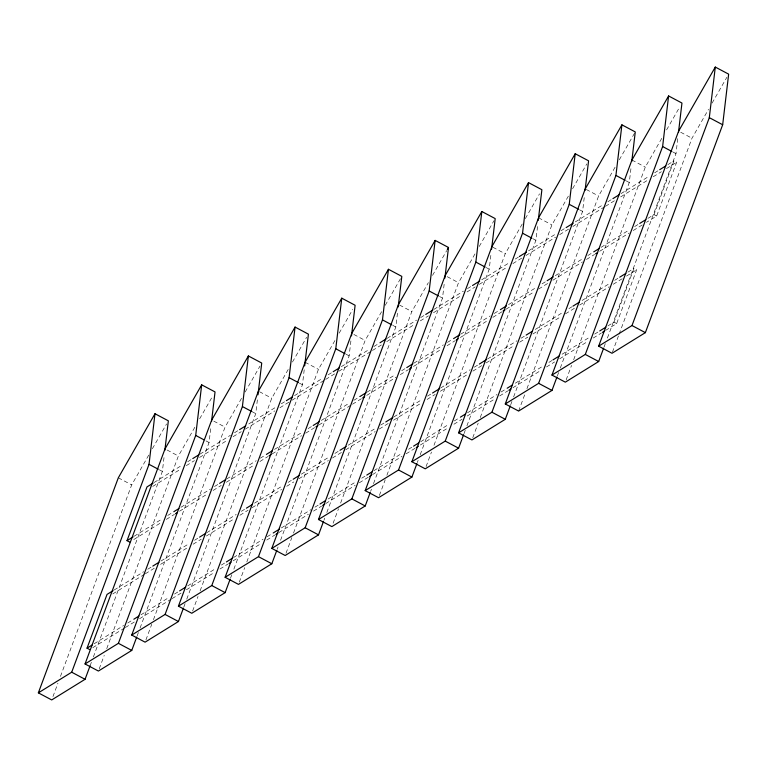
<?xml version="1.0" encoding="UTF-8"?>
<svg xmlns="http://www.w3.org/2000/svg" width="767" height="767" viewBox="0 0 767 767"><rect width="100%" height="100%" fill="white"/><g stroke="black" fill="none" stroke-linecap="round" stroke-linejoin="round"><path stroke-width="0.58" stroke-dasharray="3.83 2.88" d="M93.373 656.945L162.374 471.417L164.32 454.936M140.064 628.058L209.065 442.521L211.011 426.049M186.755 599.171L255.756 413.634L257.559 398.341M233.868 569.162L302.447 384.746L304.25 369.454M280.559 540.275L349.138 355.859L351.228 338.209M326.828 512.5L395.83 326.972L397.642 311.67M373.519 483.613L442.521 298.085L444.467 281.604M420.211 454.726L489.212 269.188L491.158 252.717M466.911 425.838L535.903 240.301L537.715 225.009M513.602 396.951L582.594 211.414L584.406 196.122M560.293 368.055L629.285 182.527L631.097 167.225M607.397 338.055L675.986 153.64L678.066 135.989M52.961 696.58L57.956 683.138M60.459 676.417L131.684 484.897L148.836 454.927M90.046 665.89L91.714 661.422M99.231 668.805L104.235 655.363M106.728 648.642L178.375 456.01L195.527 426.04M137.159 635.881L138.405 632.526M145.922 639.918L151.761 624.242M153.419 619.755L225.067 427.123L241.624 398.178M183.85 606.994L185.096 603.639M192.613 611.031L198.03 596.467M200.11 590.868L271.758 398.226L288.315 369.291M230.541 578.107L231.787 574.751M239.304 582.143L244.721 567.58M246.801 561.981L318.449 369.339L335.601 339.369M277.232 549.22L278.057 546.976M286.005 553.256L291.834 537.571M293.502 533.094L365.14 340.452L381.698 311.517M323.923 520.323L324.757 518.089M333.108 523.247L338.525 508.684M340.606 503.085L411.831 311.565L428.389 282.63M370.614 491.436L371.449 489.202M379.387 495.472L385.216 479.797M386.884 475.31L458.522 282.678L475.674 252.707M417.306 462.549L418.14 460.315M426.078 466.585L431.485 452.022M433.988 445.301L505.213 253.791L522.365 223.811M463.997 433.662L465.243 430.306M472.769 437.698L478.186 423.135M480.267 417.536L551.904 224.894L568.462 195.959M510.688 404.775L511.934 401.419M518.626 411.045L524.877 394.248M526.958 388.648L598.596 196.007L615.748 166.036M557.379 375.888L558.625 372.532M566.151 379.914L571.568 365.36M573.649 359.761L645.287 167.12L662.439 137.149M604.07 346.991L605.316 343.645M607.886 325.917L613.993 322.14L633.983 268.373L636.658 269.792L616.658 323.559L605.47 330.481M647.875 218.394L653.973 214.616L673.972 160.859L676.638 162.278L656.648 216.035L646.476 222.325M612.43 352.149L618.672 335.352M619.094 334.23L691.978 138.233L708.545 109.297M152.384 448.724L166.573 423.921M199.66 418.801L212.68 396.069M245.172 391.975L259.955 366.147M292.457 362.062L306.647 337.25M339.148 333.166L352.753 309.398M385.245 305.314L401.218 277.405M432.53 275.391L446.73 250.588M479.222 246.504L494.006 220.666M525.318 218.643L539.517 193.84M572.604 188.72L586.803 163.917M619.295 159.833L634.673 132.969M666.581 129.911L679.591 107.179M712.092 103.094L726.876 77.256M154.138 482.481L182.623 464.86M187.714 461.715L191.779 459.193M199.919 454.16L230.436 435.272M234.51 432.761L238.575 430.239M248.748 423.95L276.216 406.951M281.297 403.806L285.372 401.285M294.528 395.628L323.012 377.997M328.094 374.852L333.185 371.707M341.325 366.674L369.799 349.052M373.874 346.531L378.956 343.386M387.095 338.352L416.596 320.098M420.671 317.576L424.736 315.064M433.892 309.398L463.393 291.144M467.458 288.622L471.532 286.11M481.705 279.811L510.189 262.189M515.271 259.045L518.329 257.156M528.501 250.867L556.986 233.235M561.051 230.723L566.142 227.578M575.298 221.912L602.757 204.914M607.847 201.769L611.913 199.247M621.069 193.591L649.553 175.959M654.644 172.815L658.709 170.303M667.865 164.637L673.972 160.859M152.748 486.422L181.223 468.79M186.314 465.646L194.454 460.612M199.535 457.468L228.02 439.846M233.11 436.691L241.25 431.658M245.315 429.146L274.816 410.891M279.907 407.747L291.096 400.815M292.112 400.192L324.662 380.048M325.678 379.416L337.892 371.87M338.909 371.238L371.458 351.094M372.474 350.471L381.63 344.805M386.721 341.651L415.206 324.029M420.287 320.884L428.427 315.851M433.508 312.706L461.993 295.074M467.084 291.93L475.224 286.896M479.289 284.375L507.773 266.753M512.864 263.608L522.011 257.942M526.085 255.43L555.586 237.176M559.651 234.654L568.807 228.988M572.882 226.476L604.415 206.965M605.431 206.333L615.604 200.043M620.695 196.889L648.153 179.9M653.244 176.755L661.384 171.712M666.465 168.567L676.638 162.278M134.148 536.238L162.633 518.617M167.714 515.472L172.805 512.327M180.945 507.294L210.446 489.039M214.511 486.518L218.585 484.006M226.716 478.963L256.226 460.718M260.291 458.196L265.372 455.052M274.528 449.385L303.013 431.763M308.104 428.609L312.169 426.097M321.325 420.431L349.81 402.809M353.884 400.288L359.982 396.51M367.105 392.11L395.59 374.488M401.687 370.71L405.762 368.189M413.902 363.155L443.403 344.901M447.468 342.389L452.559 339.235M460.699 334.201L490.199 315.946M494.264 313.435L499.355 310.29M508.502 304.624L536.986 287.002M542.077 283.848L546.142 281.336M555.298 275.669L582.767 258.671M587.858 255.526L593.955 251.749M601.079 247.348L629.563 229.726M634.645 226.572L638.719 224.06M133.765 539.546L162.249 521.924M166.324 519.403L174.464 514.369M179.545 511.225L208.03 493.603M213.111 490.458L221.251 485.415M226.342 482.27L254.826 464.649M259.908 461.504L268.047 456.47M272.122 453.949L301.623 435.694M305.688 433.182L314.844 427.516M318.909 424.995L351.468 404.851M352.484 404.228L361.64 398.562M366.722 395.417L396.223 377.163M400.297 374.641L408.437 369.608M413.518 366.463L442.003 348.841M447.094 345.696L455.224 340.653M460.315 337.509L487.783 320.52M492.865 317.365L502.021 311.709M506.095 309.187L534.58 291.565M538.645 289.044L548.817 282.755M552.882 280.233L582.383 261.978M586.458 259.467L594.598 254.433M599.679 251.279L629.18 233.024M633.254 230.512L642.41 224.846M114.158 590.005L143.659 571.751M147.724 569.229L151.799 566.717M160.945 561.051L189.43 543.429M194.521 540.275L198.586 537.763M206.726 532.729L236.226 514.475M241.317 511.33L245.382 508.809M254.539 503.142L283.023 485.521M288.114 482.376L292.179 479.854M301.335 474.188L329.82 456.566M334.901 453.422L338.976 450.9M348.132 445.243L376.616 427.612M380.681 425.1L384.746 422.579M393.902 416.912L422.387 399.291M427.478 396.146L431.543 393.624M440.699 387.968L470.2 369.713M474.274 367.192L478.34 364.68M487.496 359.014L516.996 340.759M521.061 338.237L525.136 335.725M535.308 329.427L562.777 312.437M568.874 308.66L571.933 306.771M582.105 300.472L609.573 283.483M614.655 280.338L618.72 277.817M627.876 272.151L633.983 268.373M112.759 593.936L144.292 574.425M145.308 573.793L155.48 567.503M160.571 564.359L188.04 547.36M193.121 544.215L201.261 539.182M206.352 536.028L234.827 518.406M239.918 515.261L248.057 510.228M252.122 507.706L281.623 489.451M286.714 486.307L293.838 481.906M298.919 478.752L328.42 460.507M332.485 457.985L344.699 450.43M345.716 449.807L375.216 431.553M379.281 429.031L388.438 423.365M393.529 420.22L422.013 402.598M427.094 399.454L435.234 394.42M440.325 391.266L467.784 374.277M472.875 371.132L482.031 365.466M486.096 362.944L514.58 345.323M519.671 342.178L527.811 337.144M532.892 333.99L561.377 316.368M565.442 313.856L575.614 307.557M579.689 305.045L609.19 286.791M613.255 284.269L622.411 278.603M626.486 276.091L636.658 269.792M94.159 643.762L123.66 625.508M127.734 622.996L132.816 619.841M140.955 614.808L169.44 597.186M174.531 594.042L178.596 591.52M187.752 585.854L215.22 568.865M221.318 565.087L225.393 562.566M233.532 557.532L263.033 539.278M267.098 536.766L272.189 533.611M281.345 527.955L310.846 509.7M314.911 507.179L318.976 504.667M328.132 499.001L356.617 481.379M361.708 478.225L365.773 475.713M373.913 470.679L402.397 453.048M408.504 449.28L412.569 446.758M420.709 441.725L449.194 424.103M454.275 420.949L459.366 417.804M467.506 412.771L497.006 394.516M501.072 392.004L506.162 388.85M515.319 383.193L543.803 365.562M548.884 362.417L551.933 360.528M562.106 354.239L589.574 337.24M594.665 334.096L598.73 331.574M92.769 647.693L124.302 628.183M125.318 627.559L135.491 621.26M139.556 618.748L171.099 599.228M172.115 598.605L181.271 592.939M186.352 589.794L214.837 572.172M219.928 569.018L228.058 563.985M233.149 560.84L261.633 543.218M266.715 540.073L274.854 535.03M278.929 532.519L308.43 514.264M313.511 511.119L321.651 506.086M325.726 503.564L355.226 485.31M359.292 482.798L368.448 477.132M372.513 474.61L402.013 456.355M406.088 453.843L415.244 448.177M420.326 445.033L447.794 428.034M453.901 424.256L462.041 419.223M467.122 416.078L495.607 398.457M499.672 395.935L507.812 390.902M512.902 387.757L541.387 370.125M546.468 366.981L554.608 361.947M559.699 358.803L588.174 341.181M593.265 338.026L601.405 332.993M680.674 132.231L691.978 138.233M672.899 152L675.986 153.64M631.931 160.035L645.287 167.12M626.208 180.887L629.285 182.527M653.973 214.616L656.648 216.035M586.266 189.468L598.596 196.007M579.516 209.775L582.594 211.414M538.549 217.809L551.904 224.894M532.825 238.671L535.903 240.301M492.884 247.242L505.213 253.791M613.993 322.14L616.658 323.559M486.134 267.558L489.212 269.188M447.219 276.676L458.522 282.678M439.443 296.445L442.521 298.085M399.502 305.017L411.831 311.565M392.752 325.333L395.83 326.972M353.836 334.45L365.14 340.452M346.061 354.22L349.138 355.859M305.093 362.254L318.449 369.339M299.36 383.107L302.447 384.746M259.428 391.688L271.758 398.226M251.643 411.457L255.756 413.634M213.763 421.121L225.067 427.123M205.978 440.891L209.065 442.521M167.072 450.008L178.375 456.01M159.287 469.778L162.374 471.417M118.319 477.803L131.684 484.897"/><path stroke-width="1.15" d="M90.046 665.89L85.06 679.303L51.705 699.935L38.35 692.85L71.705 672.208L149.019 464.323L154.992 413.729L168.347 420.824L164.876 450.239M136.737 637.003L131.751 650.416L98.397 671.048L85.041 663.954L118.396 643.321L195.71 435.435L201.683 384.842L215.038 391.927L211.567 421.342M183.428 608.106L178.443 621.519L145.088 642.161L131.732 635.066L165.087 614.434L242.401 406.548L248.374 355.955L261.729 363.04L257.98 394.813M230.119 579.219L225.134 592.632L191.788 613.264L178.423 606.179L211.778 585.547L289.092 377.661L295.065 327.068L308.42 334.153L304.672 365.926M276.81 550.332L271.825 563.745L238.479 584.377L225.115 577.292L258.469 556.66L335.783 348.764L341.756 298.171L355.121 305.266L351.507 335.86M323.501 521.445L318.516 534.858L285.171 555.49L271.806 548.405L305.161 527.763L382.474 319.877L388.447 269.284L401.812 276.379L398.198 306.963M370.202 492.558L365.207 505.971L331.862 526.603L318.497 519.518L351.852 498.876L429.165 290.99L435.138 240.397L448.503 247.482L444.889 278.076M416.893 463.671L411.898 477.084L378.553 497.716L365.188 490.621L398.543 469.989L475.856 262.103L481.829 211.51L495.194 218.595L491.58 249.189M463.584 434.774L458.589 448.187L425.244 468.829L411.879 461.734L445.234 441.102L522.548 233.216L528.521 182.623L541.886 189.708L538.271 220.302M510.276 405.887L505.28 419.3L471.935 439.932L458.58 432.847L491.925 412.215L569.239 204.329L575.212 153.736L588.577 160.821L585.096 190.235M556.967 377L551.981 390.413L518.626 411.045L505.271 403.96L538.616 383.327L615.93 175.432L621.912 124.839L635.268 131.934L631.787 161.348M603.658 348.113L598.672 361.525L565.317 382.158L551.962 375.073L585.307 354.431L662.621 146.545L668.603 95.952L681.959 103.046L678.479 132.461M598.653 346.176L631.998 325.544L709.312 117.658L715.295 67.065L728.65 74.15L722.677 124.753L645.363 332.638L612.008 353.271L598.653 346.176L678.622 131.138L715.295 67.065M38.35 692.85L118.319 477.803L154.992 413.729M89.71 649.582L87.045 648.163L107.035 594.406L113.142 590.628M129.7 542.068L127.025 540.649L147.024 486.892L153.122 483.114M85.041 663.954L165.01 448.916L201.683 384.842M131.732 635.066L211.702 420.028L248.374 355.955M178.423 606.179L258.393 391.141L295.065 327.068M225.115 577.292L305.093 362.254L341.756 298.171M271.806 548.405L351.785 333.367L388.447 269.284M318.497 519.518L398.476 304.47L435.138 240.397M365.188 490.621L445.167 275.583L481.829 211.51M411.879 461.734L491.858 246.696L528.521 182.623M458.58 432.847L538.549 217.809L575.212 153.736M505.271 403.96L585.24 188.922L621.912 124.839M551.962 375.073L631.931 160.035L668.603 95.952M447.314 249.553L448.503 247.482M192.795 458.561L198.902 454.793M239.592 429.616L245.699 425.838M286.388 400.662L292.495 396.884M333.185 371.707L339.282 367.93M379.981 342.753L386.079 338.976M425.752 314.432L432.876 310.021M472.549 285.477L479.672 281.077M519.345 256.523L526.469 252.122M566.142 227.578L573.256 223.168M612.929 198.624L619.036 194.847M659.725 169.67L665.833 165.893M127.025 540.649L133.132 536.871M173.821 511.694L178.912 508.55M219.602 483.373L225.699 479.596M266.398 454.419L272.496 450.641M313.185 425.464L319.293 421.687M359.982 396.51L366.089 392.742M406.778 367.566L412.886 363.788M453.575 338.611L459.673 334.834M500.372 309.657L506.469 305.88M547.159 280.703L553.266 276.925M593.955 251.749L599.046 248.604M639.736 223.427L645.843 219.65M175.48 513.746L177.513 512.481M269.064 455.838L271.096 454.582M315.86 426.883L317.893 425.627M362.657 397.929L364.689 396.673M409.453 368.985L411.486 367.719M456.24 340.03L458.282 338.765M503.037 311.076L505.069 309.82M595.614 253.8L597.646 252.544M152.815 566.084L158.913 562.307M199.602 537.13L205.709 533.353M246.399 508.176L252.506 504.398M293.195 479.231L299.303 475.454M339.992 450.277L346.09 446.499M385.772 421.955L392.886 417.545M432.559 393.001L439.683 388.591M479.356 364.047L486.479 359.637M526.152 335.093L532.26 331.315M572.949 306.138L579.047 302.361M619.746 277.184L625.843 273.416M87.045 648.163L92.126 645.018M133.832 619.218L138.923 616.064M179.612 590.887L185.719 587.119M226.409 561.943L232.516 558.165M273.205 532.988L279.303 529.211M320.002 504.034L325.083 500.889M366.789 475.08L371.88 471.935M413.586 446.126L418.677 442.981M460.382 417.181L465.464 414.027M507.179 388.227L512.26 385.072M552.949 359.905L559.057 356.128M599.746 330.951L605.853 327.173M229.084 563.361L231.116 562.096M275.871 534.407L277.913 533.142M322.667 505.453L324.7 504.197M369.464 476.499L371.496 475.243M416.26 447.545L418.293 446.289M508.828 390.269L510.87 389.013M602.421 332.37L604.454 331.104M709.312 117.658L722.677 124.753M662.621 146.545L671.873 151.454M615.93 175.432L625.182 180.341M569.239 204.329L578.491 209.238M522.548 233.216L531.799 238.125M631.998 325.544L645.363 332.638M475.856 262.103L485.108 267.012M585.307 354.431L598.672 361.525M429.165 290.99L438.408 295.899M538.616 383.327L551.981 390.413M382.474 319.877L391.716 324.786M491.925 412.215L505.28 419.3M335.783 348.764L345.025 353.673M445.234 441.102L458.589 448.187M289.092 377.661L298.334 382.57M398.543 469.989L411.898 477.084M242.401 406.548L251.643 411.457M351.852 498.876L365.207 505.971M195.71 435.435L203.926 439.798M305.161 527.763L318.516 534.858M149.019 464.323L158.261 469.231M258.469 556.66L271.825 563.745M211.778 585.547L225.134 592.632M165.087 614.434L178.443 621.519M118.396 643.321L131.751 650.416M71.705 672.208L85.06 679.303"/></g></svg>
